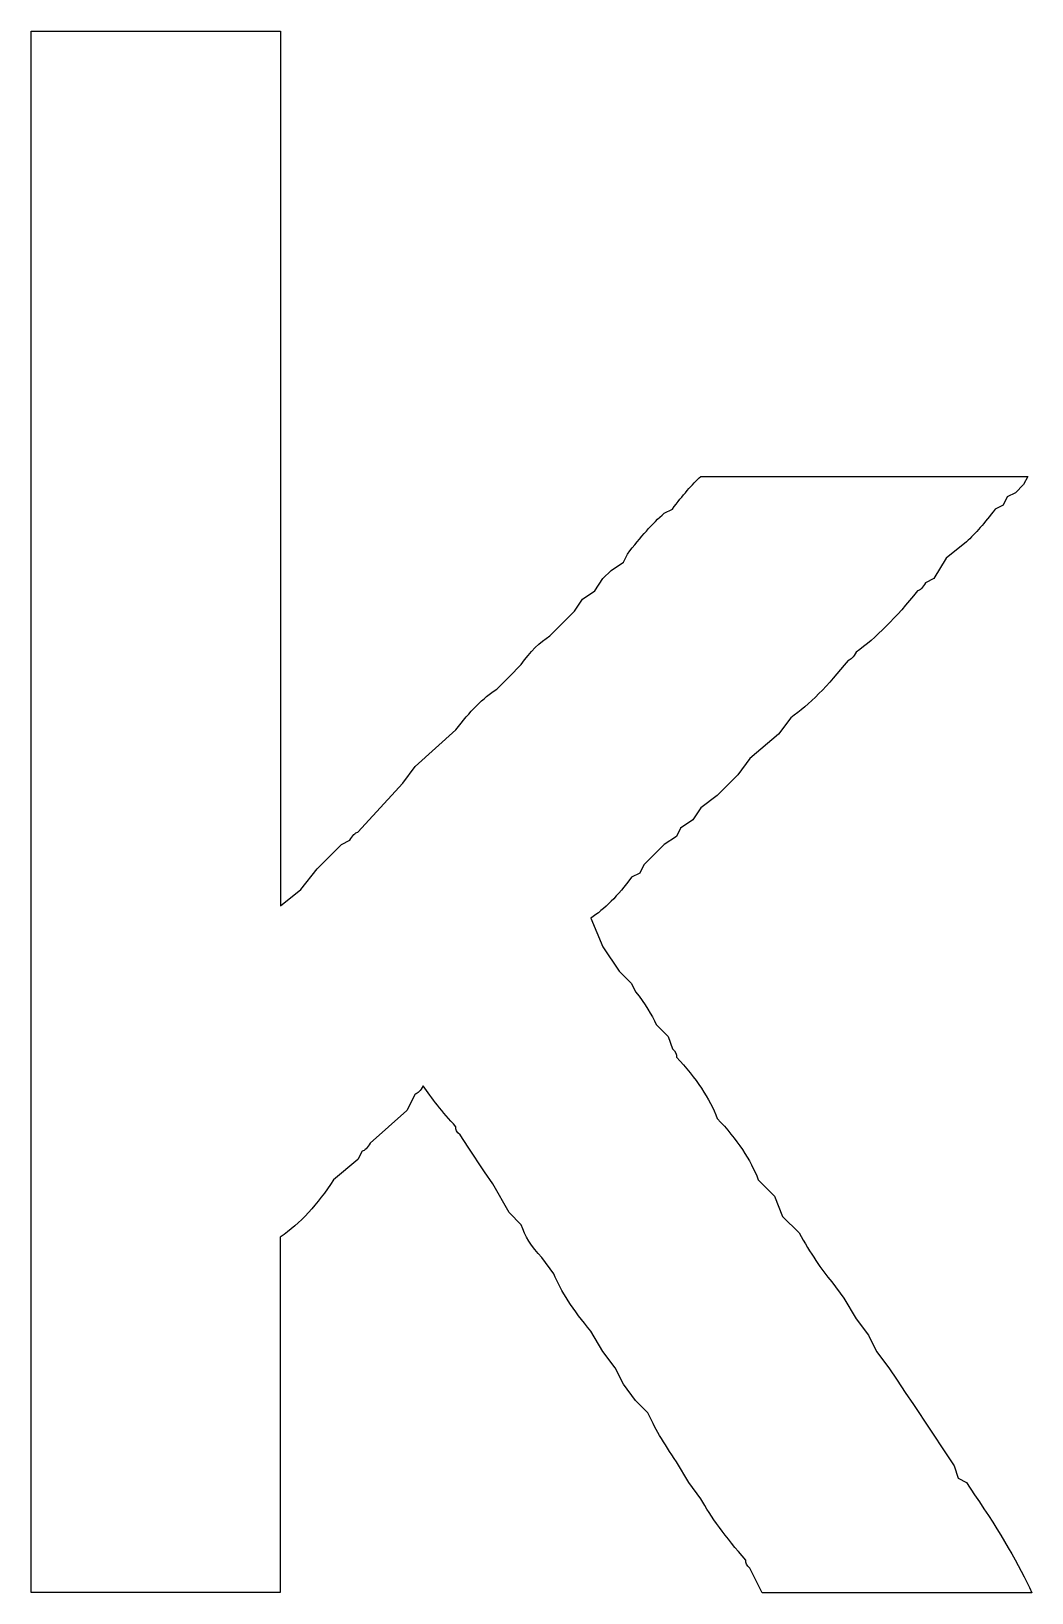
# Model space of a CAD drawing. Extents: x 224 to 350, y 17 to 279.
# Drawn here: x 256.491 to 258.179, y 41.573 to 44.206 of the extents above; entities that cross this region are included whole.
import ezdxf

# ---------------------------------------------------------------- set-up
doc = ezdxf.new("R2010")
doc.units = 0
doc.layers.add('For_Cutting', color=7, linetype='CONTINUOUS')

msp = doc.modelspace()

# ---------------------------------------------------------------- linework, layer by layer
at = {"layer": 'For_Cutting', "color": 7}
for points in [[(256.910937, 42.17264), (256.910937, 41.57319), (256.883377, 41.57319), (256.793807, 41.57319), (256.766247, 41.57319), (256.738687, 41.57319), (256.711127, 41.57319), (256.593994, 41.57319), (256.573324, 41.57319), (256.490644, 41.57319), (256.490644, 41.59389), (256.490644, 41.62149), (256.490644, 41.64219), (256.490644, 41.66979), (256.490644, 41.79381), (256.490644, 41.84891), (256.490644, 41.90401), (256.490644, 41.92471), (256.490644, 42.06252), (256.490644, 42.09012), (256.490644, 42.12452), (256.490644, 42.15212), (256.490644, 42.18662), (256.490644, 42.27622), (256.490644, 42.30382), (256.490644, 42.42095), (256.490644, 42.44165), (256.490644, 42.52435), (256.490644, 42.55195), (256.490644, 42.58645), (256.490644, 42.67605), (256.490644, 42.70365), (256.490644, 42.82078), (256.490644, 42.84148), (256.490644, 42.92418), (256.490644, 42.97238), (256.490644, 43.02748), (256.490644, 43.08258), (256.490644, 43.13768), (256.490644, 43.15838), (256.490644, 43.17908), (256.490644, 43.39268), (256.490644, 43.44088), (256.490644, 43.48218), (256.490644, 43.53038), (256.490644, 43.57168), (256.490644, 43.60608), (256.490644, 43.64738), (256.490644, 43.67498), (256.490644, 43.79901), (256.490644, 43.87481), (256.490644, 43.90241), (256.490644, 43.93001), (256.490644, 43.95761), (256.490644, 43.98521), (256.490644, 44.10235), (256.490644, 44.12305), (256.490644, 44.20575), (256.518227, 44.20592)], [(256.518227, 44.20592), (256.607797, 44.20592), (256.635357, 44.20592), (256.662917, 44.20592), (256.690477, 44.20592), (256.80761, 44.20592), (256.82828, 44.20592), (256.91096, 44.20592), (256.91096, 42.73142), (256.94541, 42.75902), (256.97297, 42.79342), (256.98675, 42.80722), (257.00053, 42.82102), (257.01431, 42.83482), (257.02809, 42.84182)], [(257.62064, 43.45542), (257.64131, 43.45542), (257.73088, 43.45542), (257.848013, 43.45542), (257.923803, 43.45542), (257.951363, 43.45542), (258.068497, 43.45542), (258.089167, 43.45542), (258.171847, 43.45542), (258.164947, 43.44162), (258.151167, 43.42782), (258.137387, 43.42082), (258.130487, 43.40702), (258.116707, 43.40002)], [(257.55863, 43.39332), (257.57241, 43.40032)], [(258.068477, 43.34492), (258.034027, 43.31732), (258.013357, 43.28292), (257.999577, 43.27592)], [(257.3657, 43.18642), (257.38637, 43.20712), (257.40704, 43.22782), (257.42082, 43.24852), (257.44149, 43.26232), (257.45527, 43.28302), (257.46905, 43.29682), (257.48972, 43.31062), (257.49662, 43.32442)], [(257.27613, 43.09682), (257.2968, 43.11752), (257.31747, 43.13822)], [(257.772204, 43.04847), (257.751534, 43.02087), (257.703304, 42.97947), (257.682634, 42.95187), (257.661964, 42.93117), (257.648184, 42.91737), (257.620624, 42.89667), (257.606844, 42.87597), (257.586174, 42.86217), (257.579274, 42.84837), (257.558604, 42.83457), (257.524154, 42.80017), (257.517254, 42.78637), (257.503474, 42.77937)], [(257.04187, 42.85562), (257.11766, 42.93832), (257.13833, 42.96592), (257.20723, 43.02792)], [(257.434574, 42.71047), (257.455244, 42.66227), (257.482804, 42.62097), (257.503474, 42.60027), (257.510374, 42.58647)], [(257.544824, 42.53137), (257.565494, 42.51067), (257.572394, 42.48997)], [(257.138317, 42.41394), (257.124537, 42.38634), (257.062527, 42.33124)], [(257.317467, 42.19334), (257.296797, 42.21404), (257.269237, 42.26224), (257.255457, 42.28294), (257.227897, 42.32434), (257.214117, 42.34504)], [(257.048747, 42.31744), (257.041847, 42.30364), (257.000507, 42.26914)], [(257.717094, 42.26946), (257.744654, 42.24186), (257.758434, 42.20746), (257.785994, 42.17986)], [(257.372587, 42.11064), (257.351917, 42.13824)], [(257.841114, 42.09716), (257.861784, 42.06956), (257.882454, 42.03506), (257.903124, 42.00746), (257.916904, 41.97986), (257.937574, 41.95226), (257.951354, 41.93156), (257.965134, 41.91086), (257.978914, 41.89016), (258.034034, 41.80746), (258.047814, 41.78676), (258.054714, 41.76606), (258.068494, 41.75906), (258.082274, 41.73836)], [(257.531057, 41.87624), (257.510387, 41.89694), (257.489717, 41.92454), (257.475937, 41.95214), (257.455267, 41.97974), (257.434597, 42.01414)], [(257.620627, 41.73144), (257.599957, 41.75904), (257.579287, 41.79354)], [(258.178734, 41.57299), (258.151174, 41.57299), (258.02715, 41.57299), (257.99959, 41.57299), (257.97203, 41.57299), (257.94447, 41.57299), (257.827337, 41.57299), (257.806667, 41.57299), (257.723987, 41.57299), (257.703317, 41.61429)]]:
    msp.add_lwpolyline(points, dxfattribs=at)
for points in [[(257.57241, 43.40032), (257.589637, 43.42332), (257.605713, 43.441687), (257.62064, 43.45542)], [(257.49662, 43.32442), (257.51844, 43.353153), (257.53911, 43.37612), (257.55863, 43.39332)], [(258.116707, 43.40002), (258.09948, 43.377087), (258.083404, 43.35872), (258.068477, 43.34492)], [(257.985797, 43.26212), (257.950197, 43.21732), (257.915746, 43.18287), (257.882444, 43.15877)], [(257.999577, 43.27592), (257.994977, 43.267853), (257.990384, 43.263253), (257.985797, 43.26212)], [(257.31747, 43.13822), (257.332397, 43.16002), (257.348473, 43.176087), (257.3657, 43.18642)], [(257.882444, 43.15877), (257.877844, 43.150703), (257.873251, 43.146103), (257.868664, 43.14497)], [(257.868664, 43.14497), (257.835364, 43.102503), (257.803211, 43.070337), (257.772204, 43.04847)], [(257.20723, 43.02792), (257.230197, 43.05892), (257.253163, 43.081887), (257.27613, 43.09682)], [(257.02809, 42.84182), (257.03269, 42.849887), (257.037283, 42.854487), (257.04187, 42.85562)], [(257.503474, 42.77937), (257.480507, 42.74837), (257.457541, 42.725403), (257.434574, 42.71047)], [(257.510374, 42.58647), (257.526454, 42.565803), (257.537937, 42.547437), (257.544824, 42.53137)], [(257.572394, 42.48997), (257.578127, 42.485303), (257.580427, 42.480703), (257.579294, 42.47617)], [(257.579294, 42.47617), (257.612594, 42.44057), (257.635561, 42.40612), (257.648194, 42.37282)], [(257.152097, 42.42774), (257.147497, 42.419673), (257.142904, 42.415073), (257.138317, 42.41394)], [(257.207217, 42.35884), (257.18425, 42.384107), (257.165877, 42.407073), (257.152097, 42.42774)], [(257.648194, 42.37282), (257.681494, 42.33722), (257.704461, 42.302767), (257.717094, 42.26946)], [(257.214117, 42.34504), (257.208384, 42.349707), (257.206084, 42.354307), (257.207217, 42.35884)], [(257.062527, 42.33124), (257.057927, 42.323173), (257.053334, 42.318573), (257.048747, 42.31744)], [(257.000507, 42.26914), (256.974094, 42.227807), (256.944237, 42.19564), (256.910937, 42.17264)], [(257.351917, 42.13824), (257.33469, 42.15664), (257.323207, 42.175007), (257.317467, 42.19334)], [(257.785994, 42.17986), (257.805514, 42.145393), (257.823887, 42.117827), (257.841114, 42.09716)], [(257.434597, 42.01414), (257.404737, 42.04974), (257.384067, 42.081907), (257.372587, 42.11064)], [(257.579287, 41.79354), (257.557467, 41.825673), (257.54139, 41.85324), (257.531057, 41.87624)], [(258.082274, 41.73836), (258.125914, 41.674027), (258.158067, 41.618903), (258.178734, 41.57299)], [(257.696417, 41.62809), (257.661964, 41.667157), (257.6367, 41.701607), (257.620627, 41.73144)], [(257.703317, 41.61429), (257.697584, 41.618957), (257.695284, 41.623557), (257.696417, 41.62809)]]:
    msp.add_open_spline(points, degree=3, dxfattribs=at)

doc.saveas('drawing.dxf')
